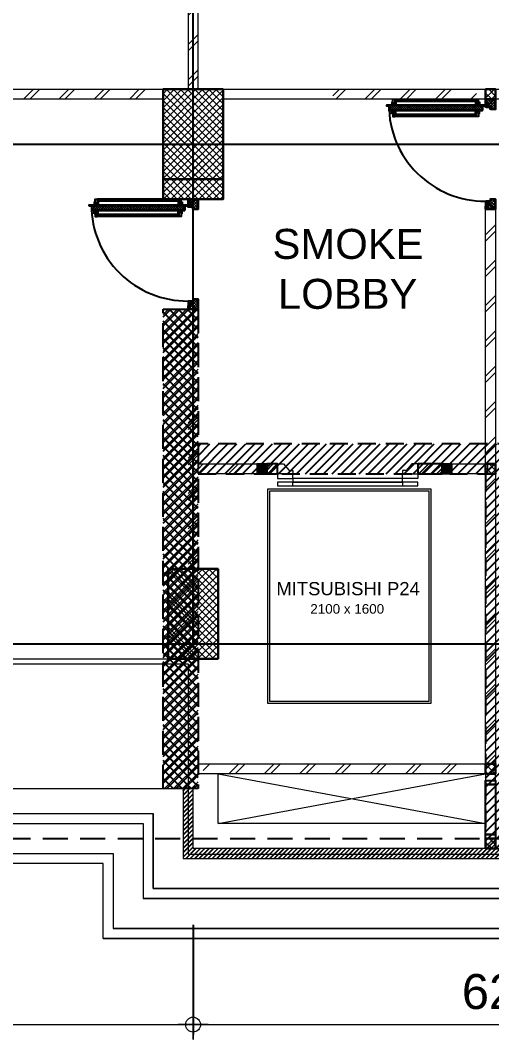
# Model space of a CAD drawing. Header units: inches. Extents: x -1 to 125, y -2 to 87.
# Drawn here: x 75.57 to 80.29, y 12.75 to 22.96 of the extents above; entities that cross this region are included whole.
import ezdxf
from ezdxf.enums import TextEntityAlignment as Align

# ---------------------------------------------------------------- set-up
doc = ezdxf.new("R2010")
doc.units = ezdxf.units.IN
doc.header["$MEASUREMENT"] = 0
doc.linetypes.add('$0$HIDDEN', pattern=[0.375, 0.25, -0.125])
doc.linetypes.add('ACAD_ISO02W100', pattern=[15, 12, -3])
doc.layers.get('defpoints').update_dxf_attribs({"color": 1})
for name, color, linetype, lineweight in [('ars', 11, 'Continuous', 0), ('ars @ 1', 11, 'Continuous', 0), ('ARSIR', 31, 'Continuous', 5), ('ARSIR @ 1', 31, 'Continuous', 5), ('ARSIR KOLOM @ 1', 8, 'Continuous', 13), ('KOL', 1, 'Continuous', 30), ('KOLOM', 4, 'Continuous', 9), ('lan', 7, 'Continuous', 15), ('LIFT', 15, 'Continuous', 15), ('NOT', 7, 'Continuous', 20), ('SANITAIR', 15, 'Continuous', 9), ('tem', 5, 'Continuous', 20), ('u', 6, 'Continuous', 20)]:
    doc.layers.add(name, color=color, linetype=linetype, lineweight=lineweight)
doc.layers.add('as', color=1, linetype='Continuous', plot=False)
for name, color, linetype in [('dinding', 3, 'Continuous'), ('HID', 1, 'Continuous'), ('Kusen', 30, 'Continuous'), ('STL', 6, 'Continuous')]:
    doc.layers.add(name, color=color, linetype=linetype)
doc.layers.add('POLYLINE TPAK', color=4, linetype='Continuous', lineweight=20, plot=False)
doc.styles.get("Standard").update_dxf_attribs({"font": 'arial.ttf'})
doc.dimstyles.new('sk-100', dxfattribs={"dimtxt": 0.35, "dimasz": 0.15, "dimexe": 0.1, "dimexo": 0, "dimgap": 0.15, "dimtad": 1, "dimdec": 0, "dimlfac": 100, "dimzin": 0, "dimdsep": 46, "dimtxsty": 'Standard', "dimblk": 'BULAT', "dimcen": 0.09, "dimclrd": 256, "dimclre": 256, "dimclrt": 256, "dimadec": 0, "dimazin": 0, "dimtfac": 1, "dimtdec": 0, "dimtofl": 0, "dimtmove": 0, "dimatfit": 3, "dimldrblk": 'BULAT', "dimfxl": 1, "dimtolj": 1, "dimtzin": 0, "dimlwd": -1, "dimarcsym": 0})
pattern_1 = [(45, (0, -5), (-0.03535534, 0.03535534), []), (135, (0, -5), (-0.03535534, -0.03535534), [])]
pattern_2 = [(225, (1.1, 1e-06), (-0.014142, 0.014142), []), (135, (1.1, 1e-06), (0.014142, 0.014142), [])]
pattern_3 = [(315, (-2e-13, 1e-06), (0.014142, 0.014142), []), (45, (-2e-13, 1e-06), (-0.014142, 0.014142), [])]
pattern_4 = [(45, (1583.21095, -452.5532), (-0.176776695, 0.176776695), []), (45, (1583.27345, -452.5532), (-0.176776695, 0.176776695), [])]
pattern_5 = [(225, (0.55, -51.300008), (0.022097087, -0.022097087), [])]

# ---------------------------------------------------------------- blocks, each defined once
blk = doc.blocks.new('BULAT')
for p, q in [((0, -1), (0, 1)), ((-1, 0), (1, 0))]:
    blk.add_line(p, q)
blk.add_circle((0, 0), 0.5)
blk = doc.blocks.new('*D52')
at = {"layer": 'defpoints', "color": 0}
for p in [(71.102, 13.904), (77.302, 13.904), (77.302, 12.904)]:
    blk.add_point(p, dxfattribs=at)
at = {"layer": 'u', "lineweight": -2}
for p, q in [((71.102, 13.904), (71.102, 12.804)), ((77.302, 13.904), (77.302, 12.804))]:
    blk.add_line(p, q, dxfattribs=at)
at = {"layer": 'u'}
blk.add_line((71.252, 12.904), (77.152, 12.904), dxfattribs=at)
at = {"layer": 'u', "xscale": 0.15, "yscale": 0.15, "zscale": 0.15, "rotation": 180}
blk.add_blockref('BULAT', (71.102, 12.904), dxfattribs=at)
at = {"layer": 'u', "xscale": 0.15, "yscale": 0.15, "zscale": 0.15}
blk.add_blockref('BULAT', (77.302, 12.904), dxfattribs=at)
at = {"layer": 'u', "insert": (74.202, 13.233), "char_height": 0.35, "attachment_point": 5}
blk.add_mtext('\\A1;620', dxfattribs=at)
blk = doc.blocks.new('*D53')
at = {"layer": 'defpoints', "color": 0}
for p in [(77.302, 13.904), (83.502, 13.904), (83.502, 12.904)]:
    blk.add_point(p, dxfattribs=at)
at = {"layer": 'u', "lineweight": -2}
for p, q in [((77.302, 13.904), (77.302, 12.804)), ((83.502, 13.904), (83.502, 12.804))]:
    blk.add_line(p, q, dxfattribs=at)
at = {"layer": 'u'}
blk.add_line((77.452, 12.904), (83.352, 12.904), dxfattribs=at)
at = {"layer": 'u', "xscale": 0.15, "yscale": 0.15, "zscale": 0.15, "rotation": 180}
blk.add_blockref('BULAT', (77.302, 12.904), dxfattribs=at)
at = {"layer": 'u', "xscale": 0.15, "yscale": 0.15, "zscale": 0.15}
blk.add_blockref('BULAT', (83.502, 12.904), dxfattribs=at)
at = {"layer": 'u', "insert": (80.402, 13.233), "char_height": 0.35, "attachment_point": 5}
blk.add_mtext('\\A1;620', dxfattribs=at)
blk = doc.blocks.new('k1')
at = {"layer": 'ars'}
h = blk.add_hatch(dxfattribs=at)
h.set_pattern_fill('_USER', color=256, scale=0.05, angle=45, double=1, pattern_type=0)
h.set_pattern_definition(pattern_1)
h.paths.add_polyline_path([(-0.3, -0.55), (0.3, -0.55), (0.3, 0.55), (-0.3, 0.55)])
at = {"layer": 'KOL'}
blk.add_lwpolyline([(-0.3, -0.55), (0.3, -0.55), (0.3, 0.55), (-0.3, 0.55)], close=True, dxfattribs=at)
blk = doc.blocks.new('k3')
at = {"layer": 'ars'}
h = blk.add_hatch(dxfattribs=at)
h.set_pattern_fill('_USER', color=256, scale=0.05, angle=45, double=1, pattern_type=0)
h.set_pattern_definition([(45, (0, -5.05), (-0.03535534, 0.03535534), []), (135, (0, -5.05), (-0.03535534, -0.03535534), [])])
h.paths.add_polyline_path([(-0.25, -0.45), (0.25, -0.45), (0.25, 0.45), (-0.25, 0.45)])
at = {"layer": 'KOL'}
blk.add_lwpolyline([(-0.25, -0.45), (0.25, -0.45), (0.25, 0.45), (-0.25, 0.45)], close=True, dxfattribs=at)
blk = doc.blocks.new('D-P90')
at = {"layer": 'ars'}
h = blk.add_hatch(dxfattribs=at)
h.set_pattern_fill('ANSI37', color=256, scale=0.005, angle=-90, style=0)
h.set_pattern_definition([(45, (-1350.94906, -1248.591899), (0.01122532015, -0.01122532015), []), (315, (-1350.94906, -1248.591899), (-0.01122532015, -0.01122532015), [])])
h.paths.add_polyline_path([(0.009, -0.183, -0.414214), (0.01, -0.184), (0.01, -1.116, -0.414214), (0.009, -1.117), (-0.034, -1.117, 0.414214), (-0.037, -1.12), (-0.037, -1.142, -1), (-0.038, -1.142), (-0.038, -0.158, -1), (-0.037, -0.158), (-0.037, -0.181, 0.414214), (-0.034, -0.183)])
at = {"layer": 'as'}
for p, q in [((-0.04, -0.158), (-0.046, -0.158)), ((-0.042, -0.161), (-0.042, -0.155))]:
    blk.add_line(p, q, dxfattribs=at)
at = {"layer": 'HID'}
for p, q in [((-0.044, -0.125), (-0.092, -0.077)), ((-0.042, -0.123), (-0.091, -0.075)), ((0.942, -0.123), (0.991, -0.075)), ((0.944, -0.125), (0.992, -0.077)), ((-0.066, -0.147), (-0.023, -0.104)), ((-0.063, -0.147), (-0.023, -0.107)), ((0.966, -0.147), (0.923, -0.104)), ((0.963, -0.147), (0.923, -0.107))]:
    blk.add_line(p, q, dxfattribs=at)
for points in [[(-0.044, -0.125), (-0.044, -0.125), (-0.042, -0.123), (-0.042, -0.123)], [(0.944, -0.125), (0.944, -0.125), (0.942, -0.123), (0.942, -0.123)]]:
    blk.add_lwpolyline(points, dxfattribs=at)
at = {"layer": 'KOL'}
blk.add_line((0.97, -0.13), (0.97, -0.15), dxfattribs=at)
at = {"layer": 'Kusen'}
for p, q in [((-0.042, -0.155), (-0.038, -0.156)), ((-0.042, -0.157), (-0.038, -0.158))]:
    blk.add_line(p, q, dxfattribs=at)
at = {"layer": 'Kusen', "ltscale": 2}
for p, q in [((-0.099, -0.221), (-0.099, -1.06)), ((-0.079, -0.241), (-0.079, -1.06)), ((-0.074, -0.211), (-0.04, -0.211)), ((-0.074, -0.221), (-0.074, -0.211)), ((-0.074, -0.251), (-0.074, -0.241)), ((-0.074, -0.251), (-0.04, -0.251)), ((-0.061, -0.251), (-0.061, -0.211)), ((-0.04, -0.251), (-0.04, -0.211)), ((0.046, -0.211), (0.012, -0.211)), ((0.012, -0.251), (0.012, -0.211)), ((0.046, -0.251), (0.012, -0.251)), ((0.033, -0.251), (0.033, -0.211)), ((0.046, -0.221), (0.046, -0.211)), ((0.046, -0.251), (0.046, -0.241)), ((0.053, -0.241), (0.053, -1.06)), ((0.073, -0.221), (0.073, -1.06)), ((-0.074, -1.05), (-0.04, -1.05)), ((-0.074, -1.05), (-0.074, -1.06)), ((-0.074, -1.08), (-0.074, -1.09)), ((-0.074, -1.09), (-0.04, -1.09)), ((-0.061, -1.05), (-0.061, -1.09)), ((-0.04, -1.05), (-0.04, -1.09)), ((0.046, -1.05), (0.012, -1.05)), ((0.012, -1.05), (0.012, -1.09)), ((0.046, -1.09), (0.012, -1.09)), ((0.033, -1.05), (0.033, -1.09)), ((0.046, -1.05), (0.046, -1.06)), ((0.046, -1.08), (0.046, -1.09))]:
    blk.add_line(p, q, dxfattribs=at)
for points in [[(-0.099, -0.241), (-0.061, -0.241), (-0.061, -0.221), (-0.099, -0.221), (-0.099, -0.241)], [(0.073, -0.241), (0.033, -0.241), (0.033, -0.221), (0.073, -0.221), (0.073, -0.241)], [(-0.101, -1.06), (-0.061, -1.06), (-0.061, -1.08), (-0.101, -1.08), (-0.101, -1.06)], [(0.073, -1.06), (0.033, -1.06), (0.033, -1.08), (0.073, -1.08), (0.073, -1.06)]]:
    blk.add_lwpolyline(points, dxfattribs=at)
at = {"layer": 'Kusen'}
blk.add_circle((-0.042, -0.158), 0.001, dxfattribs=at)
for radius, start, end in [(0.0025, 75.7804, 11.3851), (0.961, 270, 0.4597)]:
    blk.add_arc((-0.042, -0.158), radius, start, end, dxfattribs=at)
at = {"layer": 'STL'}
for p, q in [((-0.038, -0.158), (-0.038, -1.142)), ((-0.037, -0.181), (-0.037, -0.158)), ((-0.034, -0.183), (0.009, -0.183)), ((0.01, -0.184), (0.01, -1.116)), ((-0.037, -1.12), (-0.037, -1.142)), ((-0.034, -1.117), (0.009, -1.117))]:
    blk.add_line(p, q, dxfattribs=at)
for points in [[(0, -0.1), (0, -0.103), (-0.019, -0.103, 0.414214), (-0.02, -0.105), (-0.02, -0.148, -0.414214), (-0.022, -0.15), (-0.068, -0.15, -0.414214), (-0.07, -0.148), (-0.07, -0.13), (-0.067, -0.13), (-0.067, -0.146, 0.414214), (-0.065, -0.147), (-0.024, -0.147, 0.414214), (-0.023, -0.146), (-0.023, -0.102, -0.414214), (-0.021, -0.1)], [(0.9, -0.1), (0.9, -0.103), (0.919, -0.103, -0.414214), (0.92, -0.105), (0.92, -0.148, 0.414214), (0.922, -0.15), (0.968, -0.15, 0.414214), (0.97, -0.148), (0.97, -0.13), (0.967, -0.13), (0.967, -0.146, -0.414214), (0.966, -0.147), (0.925, -0.147, -0.414214), (0.923, -0.146), (0.923, -0.102, 0.414214), (0.921, -0.1)]]:
    blk.add_lwpolyline(points, format="xyb", close=True, dxfattribs=at)
blk.add_lwpolyline([(0.009, -0.182), (-0.034, -0.182, -0.414214), (-0.035, -0.181), (-0.035, -0.158, 1), (-0.04, -0.158), (-0.04, -1.142, 1), (-0.035, -1.142), (-0.035, -1.12, -0.414214), (-0.034, -1.119), (0.009, -1.119, 0.414214), (0.012, -1.116), (0.012, -0.184)], format="xyb", dxfattribs=at)
for centre, radius, start, end in [((-0.038, -0.158), 0.00075, 0, 180), ((-0.034, -0.181), 0.0025, 180, 270), ((0.009, -0.184), 0.0025, 360, 90), ((0.009, -0.184), 0.001, 360, 90), ((-0.034, -1.12), 0.0025, 90, 180), ((0.009, -1.116), 0.001, 270, 0), ((-0.038, -1.142), 0.00075, 180, 0)]:
    blk.add_arc(centre, radius, start, end, dxfattribs=at)
blk = doc.blocks.new('PINTU DARURAT')
at = {"layer": 'ARSIR'}
h = blk.add_hatch(dxfattribs=at)
h.set_pattern_fill('_USER', color=256, scale=0.02, angle=315, style=0, double=1, pattern_type=0)
h.set_pattern_definition(pattern_3)
edge = h.paths.add_edge_path()
edge.add_line((0, 0), (0.1, 0))
edge.add_line((0.1, 0), (0.1, 0.05))
edge.add_line((0.1, 0.05), (0.077, 0.05))
edge.add_line((0.077, 0.05), (0.077, 0.096))
edge.add_arc((0.076, 0.096), 0.0015, 360, 450)
edge.add_line((0.075, 0.097), (0.035, 0.097))
edge.add_arc((0.035, 0.096), 0.0015, 90, 180)
edge.add_line((0.033, 0.096), (0.033, 0.08))
edge.add_line((0.033, 0.08), (0.03, 0.08))
edge.add_line((0.03, 0.08), (0.03, 0.1))
edge.add_line((0.03, 0.1), (0, 0.1))
edge.add_line((0, 0.1), (0, 0))
h = blk.add_hatch(dxfattribs=at)
h.set_pattern_fill('_USER', color=256, scale=0.02, angle=315, style=0, double=1, pattern_type=0)
h.set_pattern_definition(pattern_3)
edge = h.paths.add_edge_path()
edge.add_line((0, 0), (0.1, 0))
edge.add_line((0.1, 0), (0.1, 0.05))
edge.add_line((0.1, 0.05), (0.077, 0.05))
edge.add_line((0.077, 0.05), (0.077, 0.096))
edge.add_arc((0.076, 0.096), 0.0015, 360, 450)
edge.add_line((0.075, 0.097), (0.035, 0.097))
edge.add_arc((0.035, 0.096), 0.0015, 90, 180)
edge.add_line((0.033, 0.096), (0.033, 0.08))
edge.add_line((0.033, 0.08), (0.03, 0.08))
edge.add_line((0.03, 0.08), (0.03, 0.1))
edge.add_line((0.03, 0.1), (0, 0.1))
edge.add_line((0, 0.1), (0, 0))
h = blk.add_hatch(dxfattribs=at)
h.set_pattern_fill('_USER', color=256, scale=0.02, angle=315, style=0, double=1, pattern_type=0)
h.set_pattern_definition(pattern_2)
edge = h.paths.add_edge_path()
edge.add_line((1.1, 0), (1, 0))
edge.add_line((1, 0), (1, 0.05))
edge.add_line((1, 0.05), (1.023, 0.05))
edge.add_line((1.023, 0.05), (1.023, 0.096))
edge.add_arc((1.024, 0.096), 0.0015, -630, -540, ccw=False)
edge.add_line((1.024, 0.097), (1.065, 0.097))
edge.add_arc((1.065, 0.096), 0.0015, -360, -270, ccw=False)
edge.add_line((1.067, 0.096), (1.067, 0.08))
edge.add_line((1.067, 0.08), (1.07, 0.08))
edge.add_line((1.07, 0.08), (1.07, 0.1))
edge.add_line((1.07, 0.1), (1.1, 0.1))
edge.add_line((1.1, 0.1), (1.1, 0))
h = blk.add_hatch(dxfattribs=at)
h.set_pattern_fill('_USER', color=256, scale=0.02, angle=315, style=0, double=1, pattern_type=0)
h.set_pattern_definition(pattern_2)
edge = h.paths.add_edge_path()
edge.add_line((1.1, 0), (1, 0))
edge.add_line((1, 0), (1, 0.05))
edge.add_line((1, 0.05), (1.023, 0.05))
edge.add_line((1.023, 0.05), (1.023, 0.096))
edge.add_arc((1.024, 0.096), 0.0015, -630, -540, ccw=False)
edge.add_line((1.024, 0.097), (1.065, 0.097))
edge.add_arc((1.065, 0.096), 0.0015, -360, -270, ccw=False)
edge.add_line((1.067, 0.096), (1.067, 0.08))
edge.add_line((1.067, 0.08), (1.07, 0.08))
edge.add_line((1.07, 0.08), (1.07, 0.1))
edge.add_line((1.07, 0.1), (1.1, 0.1))
edge.add_line((1.1, 0.1), (1.1, 0))
at = {"layer": 'KOL'}
blk.add_line((1.1, 0.1), (1.1, 0), dxfattribs=at)
blk.add_line((1.1, 0.1), (1.1, 0), dxfattribs=at)
blk.add_line((1.1, 0.1), (1.1, 0), dxfattribs=at)
blk.add_line((1.1, 0.1), (1.1, 0), dxfattribs=at)
for points in [[(0, 0), (0.1, 0), (0.1, 0.05), (0.077, 0.05), (0.077, 0.096, 0.414214), (0.075, 0.097), (0.035, 0.097, 0.414214), (0.033, 0.096), (0.033, 0.08), (0.03, 0.08), (0.03, 0.1), (0, 0.1)], [(0, 0), (0.1, 0), (0.1, 0.05), (0.077, 0.05), (0.077, 0.096, 0.414214), (0.075, 0.097), (0.035, 0.097, 0.414214), (0.033, 0.096), (0.033, 0.08), (0.03, 0.08), (0.03, 0.1), (0, 0.1)], [(1.1, 0), (1, 0), (1, 0.05), (1.023, 0.05), (1.023, 0.096, -0.414214), (1.024, 0.097), (1.065, 0.097, -0.414214), (1.067, 0.096), (1.067, 0.08), (1.07, 0.08), (1.07, 0.1), (1.1, 0.1)], [(1.1, 0), (1, 0), (1, 0.05), (1.023, 0.05), (1.023, 0.096, -0.414214), (1.024, 0.097), (1.065, 0.097, -0.414214), (1.067, 0.096), (1.067, 0.08), (1.07, 0.08), (1.07, 0.1), (1.1, 0.1)]]:
    blk.add_lwpolyline(points, format="xyb", close=True, dxfattribs=at)
at = {"layer": 'Kusen', "xscale": -1, "rotation": 180}
blk.add_blockref('D-P90', (0.1, -0.05), dxfattribs=at)
blk = doc.blocks.new('KLOPRAK-10')
at = {"layer": 'ARSIR KOLOM @ 1'}
blk.add_hatch(color=256, dxfattribs=at).paths.add_polyline_path([(390.015, -20.575), (390.115, -20.575), (390.115, -20.475), (390.015, -20.475)])
at = {"layer": 'as'}
blk.add_line((390.115, -20.475), (390.015, -20.575), dxfattribs=at)
blk.add_lwpolyline([(390.015, -20.475), (390.115, -20.575)], dxfattribs=at)
at = {"layer": 'KOLOM'}
blk.add_lwpolyline([(390.015, -20.575), (390.115, -20.575), (390.115, -20.475), (390.015, -20.475)], close=True, dxfattribs=at)
blk = doc.blocks.new("k1'")
at = {"layer": 'ars'}
h = blk.add_hatch(dxfattribs=at)
h.set_pattern_fill('_USER', color=256, scale=0.05, angle=45, double=1, pattern_type=0)
h.set_pattern_definition(pattern_1)
h.paths.add_polyline_path([(-0.3, -0.45), (0.3, -0.45), (0.3, 0.45), (-0.3, 0.45)])
at = {"layer": 'KOL'}
blk.add_lwpolyline([(-0.3, -0.45), (0.3, -0.45), (0.3, 0.45), (-0.3, 0.45)], close=True, dxfattribs=at)
blk = doc.blocks.new('K 10.10')
at = {"layer": 'ars'}
h = blk.add_hatch(dxfattribs=at)
h.set_pattern_fill('_USER', color=256, scale=0.05, angle=45, double=1, pattern_type=0)
h.set_pattern_definition([(45, (0, 0), (-0.035355339, 0.035355339), []), (135, (0, 0), (-0.035355339, -0.035355339), [])])
h.paths.add_polyline_path([(1560.538, 1380.407), (1560.638, 1380.407), (1560.638, 1380.507), (1560.538, 1380.507)])
at = {"layer": 'KOL'}
blk.add_lwpolyline([(1560.538, 1380.407), (1560.638, 1380.407), (1560.638, 1380.507), (1560.538, 1380.507)], close=True, dxfattribs=at)
blk = doc.blocks.new("k3'")
at = {"layer": 'ars'}
h = blk.add_hatch(dxfattribs=at)
h.set_pattern_fill('_USER', color=256, scale=0.05, angle=45, double=1, pattern_type=0)
h.set_pattern_definition([(45, (0, -4.975), (-0.03535534, 0.03535534), []), (135, (0, -4.975), (-0.03535534, -0.03535534), [])])
h.paths.add_polyline_path([(-0.25, -0.375), (0.25, -0.375), (0.25, 0.375), (-0.25, 0.375)])
at = {"layer": 'KOL'}
blk.add_lwpolyline([(-0.25, -0.375), (0.25, -0.375), (0.25, 0.375), (-0.25, 0.375)], close=True, dxfattribs=at)
blk = doc.blocks.new('T. J2')
at = {"layer": 'Kusen'}
for p, q in [((-0.419, 0), (0.331, 0)), ((-0.369, 0.1), (0.281, 0.1)), ((0.281, 0.06), (-0.369, 0.06))]:
    blk.add_line(p, q, dxfattribs=at)
for points in [[(-0.459, 0), (-0.419, 0), (-0.419, 0.1), (-0.459, 0.1)], [(0.331, 0), (0.371, 0), (0.371, 0.1), (0.331, 0.1)]]:
    blk.add_lwpolyline(points, close=True, dxfattribs=at)
for points in [[(-0.369, 0.077), (-0.369, 0.06), (-0.419, 0.06), (-0.419, 0.1), (-0.369, 0.1), (-0.369, 0.082), (-0.379, 0.082), (-0.379, 0.077), (-0.369, 0.077)], [(0.281, 0.077), (0.281, 0.06), (0.331, 0.06), (0.331, 0.1), (0.281, 0.1), (0.281, 0.082), (0.291, 0.082), (0.291, 0.077), (0.281, 0.077)]]:
    blk.add_lwpolyline(points, dxfattribs=at)
at = {"layer": 'Kusen', "color": 141}
blk.add_lwpolyline([(-0.379, 0.077), (0.291, 0.077), (0.291, 0.082), (-0.379, 0.082)], close=True, dxfattribs=at)
blk = doc.blocks.new('P.SHAFT')
for points in [[(-0.05, 0.54), (-0.05, 0.58), (0.05, 0.58), (0.05, 0.54)], [(-0.05, 0.04), (-0.05, 0.54), (0.05, 0.54), (0.05, 0.04)], [(-0.05, 0), (-0.05, 0.04), (0.05, 0.04), (0.05, 0)]]:
    blk.add_lwpolyline(points, close=True)
blk = doc.blocks.new('T.DAR')
at = {"layer": 'ars'}
h = blk.add_hatch(dxfattribs=at)
h.set_pattern_fill('ANSI31', color=256, scale=0.25, style=0)
h.set_pattern_definition(pattern_5)
h.paths.add_polyline_path([(0.2, 7), (0.3, 7), (0.3, 7.6), (0.55, 7.6), (0.55, 7.7), (0.2, 7.7)])
h = blk.add_hatch(dxfattribs=at)
h.set_pattern_fill('ANSI31', color=256, scale=0.25, style=0)
h.set_pattern_definition(pattern_5)
edge = h.paths.add_edge_path()
edge.add_line((0.2, 7), (0.2, 7.7))
edge.add_line((0.2, 7.7), (0.55, 7.7))
edge.add_line((0.55, 7.7), (0.55, 7.6))
edge.add_line((0.55, 7.6), (0.3, 7.6))
edge.add_line((0.3, 7.6), (0.3, 7))
edge.add_line((0.3, 7), (0.2, 7))
h = blk.add_hatch(dxfattribs=at)
h.set_pattern_fill('ANSI31', color=256, scale=0.25, style=0)
h.set_pattern_definition([(225, (6.599998, -51.300008), (0.022097087, -0.022097087), [])])
h.paths.add_polyline_path([(6.5, 7), (6.6, 7), (6.6, 7.7), (1.38, 7.7), (1.38, 7.6), (6.5, 7.6)])
h = blk.add_hatch(dxfattribs=at)
h.set_pattern_fill('ANSI37', color=256, scale=0.02, style=0)
h.set_pattern_definition([(45, (268.691906, -190.19392), (-0.044901281, 0.044901281), []), (135, (268.691906, -190.19392), (-0.044901281, -0.044901281), [])])
h.paths.add_polyline_path([(0.475, 0), (0.125, 0), (0.125, 7), (0.475, 7)])
h = blk.add_hatch(dxfattribs=at)
h.set_pattern_fill('ANSI37', color=256, scale=0.02, style=0)
h.set_pattern_definition([(45, (6.5, -8e-06), (-0.0449013, 0.0449013), []), (135, (6.5, -8e-06), (-0.0449013, -0.0449013), [])])
h.paths.add_polyline_path([(6.45, 2.2), (6.8, 2.2), (6.8, 7), (6.45, 7)])
h = blk.add_hatch(dxfattribs=at)
h.set_pattern_fill('TEMBOK', color=256, scale=0.25)
h.set_pattern_definition([(45, (6.5, -51.72), (-0.1767767, 0.1767767), []), (45, (6.5625, -51.72), (-0.1767767, 0.1767767), [])])
h.paths.add_polyline_path([(6.55, 3.17), (6.45, 3.17), (6.45, 4.95), (6.55, 4.95)])
h = blk.add_hatch(dxfattribs=at)
h.set_pattern_fill('TEMBOK', color=256, scale=0.25)
h.set_pattern_definition([(45, (0.71143, -49.94), (-0.1767767, 0.1767767), []), (45, (0.77393, -49.94), (-0.1767767, 0.1767767), [])])
h.paths.add_polyline_path([(5.861, 3.75), (6.45, 3.75), (6.45, 3.85), (5.861, 3.85)])
at = {"layer": 'ars @ 1'}
h = blk.add_hatch(dxfattribs=at)
h.set_pattern_fill('TEMBOK', color=256, scale=0.25)
h.set_pattern_definition([(45, (33.3, 5.805), (-0.1767767, 0.1767767), []), (45, (33.3625, 5.805), (-0.1767767, 0.1767767), [])])
h.paths.add_polyline_path([(6.4, 6.85), (6.4, 6.75), (3.662, 6.75), (3.662, 6.85)])
h = blk.add_hatch(dxfattribs=at)
h.set_pattern_fill('TEMBOK', color=256, scale=0.25)
h.set_pattern_definition([(45, (1583.11878, -452.5532), (-0.176776695, 0.176776695), []), (45, (1583.18128, -452.5532), (-0.176776695, 0.176776695), [])])
h.paths.add_polyline_path([(3.57, 1.2), (3.47, 1.2), (3.47, 6.75), (3.57, 6.75)])
h = blk.add_hatch(dxfattribs=at)
h.set_pattern_fill('TEMBOK', color=256, scale=0.25)
h.set_pattern_definition(pattern_4)
h.paths.add_polyline_path([(0.6, 0), (0.6, 0.1), (3.562, 0.1), (3.562, 0)])
h = blk.add_hatch(dxfattribs=at)
h.set_pattern_fill('TEMBOK', color=256, scale=0.25)
h.set_pattern_definition(pattern_4)
h.paths.add_polyline_path([(3.662, 0), (3.662, 0.1), (5.1, 0.1), (5.1, 0)])
at = {"layer": 'ARSIR @ 1'}
h = blk.add_hatch(dxfattribs=at)
h.set_pattern_fill('ANSI32', color=256, scale=0.01, style=0, double=1)
h.set_pattern_definition([(45, (0.79921, 3.74999), (0.067352, -0.067352), []), (45, (0.79921, 3.79489), (0.067352, -0.067352), [])])
h.paths.add_polyline_path([(4.006, 3.85), (4.006, 3.75), (4.249, 3.75), (4.249, 3.85)])
h = blk.add_hatch(dxfattribs=at)
h.set_pattern_fill('ANSI32', color=256, scale=0.01, style=0, double=1)
h.set_pattern_definition([(45, (2.49209, 3.74999), (0.067352, -0.067352), []), (45, (2.49209, 3.79489), (0.067352, -0.067352), [])])
h.paths.add_polyline_path([(5.655, 3.85), (5.655, 3.75), (5.761, 3.75), (5.761, 3.85)])
at = {"layer": 'defpoints', "color": 3, "linetype": 'ACAD_ISO02W100', "ltscale": 0.015}
blk.add_lwpolyline([(6.45, 3.55), (6.45, 3.85), (3.57, 3.85), (3.57, 7.6), (3.57, 7.6), (3.27, 7.6), (3.27, 3.55), (6.45, 3.55)], dxfattribs=at)
at = {"layer": 'dinding'}
for points in [[(4.006, 3.85), (4.006, 3.75), (4.249, 3.75), (4.249, 3.85)], [(5.655, 3.85), (5.655, 3.75), (5.761, 3.75), (5.761, 3.85)]]:
    blk.add_lwpolyline(points, close=True, dxfattribs=at)
at = {"layer": 'KOLOM', "linetype": 'ACAD_ISO02W100', "ltscale": 0.02}
for points in [[(0.475, 0), (0.125, 0), (0.125, 7), (0.475, 7)], [(6.8, 2.2), (6.45, 2.2), (6.45, 7), (6.8, 7)]]:
    blk.add_lwpolyline(points, close=True, dxfattribs=at)
at = {"layer": 'lan', "linetype": 'Continuous'}
for p, q in [((3.57, 7.35), (6.25, 7.35)), ((6.25, 7.35), (6.25, 6.85))]:
    blk.add_line(p, q, dxfattribs=at)
for points in [[(6.25, 7.35), (3.57, 6.85)], [(6.25, 6.85), (3.57, 7.35)]]:
    blk.add_lwpolyline(points, dxfattribs=at)
at = {"layer": 'LIFT'}
for points in [[(4.114, 4.003), (5.754, 4.003), (5.754, 6.143), (4.114, 6.143)], [(4.134, 4.023), (5.734, 4.023), (5.734, 6.123), (4.134, 6.123)], [(4.249, 3.932), (5.655, 3.932), (5.655, 3.968), (4.249, 3.968)], [(4.249, 3.932), (4.402, 3.932), (4.402, 3.968), (4.249, 3.968)], [(4.402, 3.85), (4.249, 3.85), (4.249, 3.897), (4.402, 3.897)], [(4.402, 3.897), (5.502, 3.897), (5.502, 3.932), (4.402, 3.932)], [(5.502, 3.932), (5.655, 3.932), (5.655, 3.968), (5.502, 3.968)], [(5.502, 3.85), (5.655, 3.85), (5.655, 3.897), (5.502, 3.897)]]:
    blk.add_lwpolyline(points, close=True, dxfattribs=at)
for points in [[(4.249, 3.85), (4.249, 3.75), (4.309, 3.75), (4.367, 3.815), (4.402, 3.815), (4.402, 3.85), (4.249, 3.85)], [(5.655, 3.85), (5.655, 3.75), (5.594, 3.75), (5.537, 3.815), (5.502, 3.815), (5.502, 3.85), (5.655, 3.85)]]:
    blk.add_lwpolyline(points, dxfattribs=at)
at = {"layer": 'tem'}
blk.add_lwpolyline([(0.2, 7), (0.2, 7.7), (0.55, 7.7), (0.55, 7.6), (0.3, 7.6), (0.3, 7), (0.2, 7)], dxfattribs=at)
blk.add_lwpolyline([(0.2, 7), (0.2, 7.7), (0.55, 7.7), (0.55, 7.6), (0.3, 7.6), (0.3, 7), (0.2, 7)], dxfattribs=at)
for points in [[(1.38, 7.7), (1.38, 7.6), (6.5, 7.6), (6.5, 7), (6.6, 7), (6.6, 7.7)], [(3.57, 6.92), (3.47, 6.92), (3.47, 6.85), (3.57, 6.85)], [(6.45, 6.85), (6.45, 6.75), (3.57, 6.75), (3.57, 6.85)], [(3.57, 1.2), (3.47, 1.2), (3.47, 6.75), (3.57, 6.75)], [(3.57, 3.75), (3.57, 3.85), (3.906, 3.85), (3.906, 3.75)], [(5.861, 3.75), (5.861, 3.85), (6.45, 3.85), (6.45, 3.75)], [(0.6, 0), (0.6, 0.1), (3.47, 0.1), (3.47, 0)], [(3.57, 0), (3.57, 0.1), (6.2, 0.1), (6.2, 0)]]:
    blk.add_lwpolyline(points, close=True, dxfattribs=at)
at = {"color": 2}
for p in [(-386.108, 24.325), (-384.253, 24.325)]:
    blk.add_blockref('KLOPRAK-10', p, dxfattribs=at)
at = {"color": 2, "xscale": -1, "rotation": 270}
blk.add_blockref('PINTU DARURAT', (3.47, 0.1), dxfattribs=at)
at = {"layer": 'KOL', "xscale": -1, "rotation": 180}
for name, p in [("k3'", (0.3, 5.325)), ("k3'", (0.3, 5.325)), ('k1', (0.3, 0.55)), ('k1', (6.5, 0.55))]:
    blk.add_blockref(name, p, dxfattribs=at)
at = {"layer": 'KOLOM', "extrusion": (0, 0, -1), "xscale": -1, "zscale": -1, "rotation": 180}
for p in [(-1564.108, 1388.007), (-1564.108, 1387.257), (-1564.108, 1384.257), (-1564.108, 1380.507)]:
    blk.add_blockref('K 10.10', p, dxfattribs=at)
at = {"layer": 'Kusen'}
blk.add_blockref('T. J2', (0.999, 7.6), dxfattribs=at)
blk.add_blockref('T. J2', (0.999, 7.6), dxfattribs=at)
at = {"layer": 'Kusen', "color": 2, "rotation": 179.9999772094499}
blk.add_blockref('P.SHAFT', (3.52, 7.5), dxfattribs=at)
blk = doc.blocks.new('A-DAS')
at = {"layer": 'ars'}
h = blk.add_hatch(dxfattribs=at)
h.set_pattern_fill('TEMBOK', color=256, scale=0.25)
h.set_pattern_definition([(45, (-56.4, 6.0875), (-0.1767767, 0.1767767), []), (45, (-56.3375, 6.0875), (-0.1767767, 0.1767767), [])])
h.paths.add_polyline_path([(24.25, 10.7), (24.15, 10.7), (24.15, 8.2), (24.25, 8.2)])
h = blk.add_hatch(dxfattribs=at)
h.set_pattern_fill('TEMBOK', color=256, scale=0.25)
h.set_pattern_definition([(225, (24.2, 59.92), (0.1767767, -0.1767767), []), (225, (24.1375, 59.92), (0.1767767, -0.1767767), [])])
h.paths.add_polyline_path([(24.15, 5.03), (24.25, 5.03), (24.25, 3.25), (24.15, 3.25)])
h = blk.add_hatch(dxfattribs=at)
h.set_pattern_fill('ANSI31', color=256, scale=0.25, style=0)
h.set_pattern_definition([(45, (24.100002, 59.5), (-0.022097087, 0.022097087), [])])
h.paths.add_polyline_path([(24.2, 1.2), (24.1, 1.2), (24.1, 0.5), (29.32, 0.5), (29.32, 0.6), (24.2, 0.6)])
at = {"layer": 'ars @ 1'}
h = blk.add_hatch(dxfattribs=at)
h.set_pattern_fill('TEMBOK', color=256, scale=0.25)
h.set_pattern_definition([(45, (1545.31912, -391.8502), (-0.176776695, 0.176776695), []), (45, (1545.38162, -391.8502), (-0.176776695, 0.176776695), [])])
h.paths.add_polyline_path([(23.9, 8.2), (23.9, 8.1), (21.15, 8.1), (21.15, 8.2)])
at = {"layer": 'ARSIR @ 1'}
h = blk.add_hatch(dxfattribs=at)
h.set_pattern_fill('ANSI32', color=256, scale=0.01, style=0, double=1)
h.set_pattern_definition([(225, (28.20791, 4.45), (-0.067352, 0.067352), []), (225, (28.20791, 4.4051), (-0.067352, 0.067352), [])])
h.paths.add_polyline_path([(25.045, 4.35), (25.045, 4.45), (24.939, 4.45), (24.939, 4.35)])
h = blk.add_hatch(dxfattribs=at)
h.set_pattern_fill('ANSI32', color=256, scale=0.01, style=0, double=1)
h.set_pattern_definition([(225, (29.90079, 4.45), (-0.067352, 0.067352), []), (225, (29.90079, 4.4051), (-0.067352, 0.067352), [])])
h.paths.add_polyline_path([(26.694, 4.35), (26.694, 4.45), (26.451, 4.45), (26.451, 4.35)])
at = {"layer": 'as'}
for p, q in [((24.2, 2.65), (24.2, 15.75)), ((-37.8, 7.65), (36.6, 7.65)), ((-37.8, 2.65), (36.6, 2.65))]:
    blk.add_line(p, q, dxfattribs=at)
at = {"layer": 'as', "linetype": '$0$HIDDEN'}
blk.add_line((3.195, 0.7), (36.15, 0.7), dxfattribs=at)
at = {"layer": 'dinding'}
for points in [[(25.045, 4.35), (25.045, 4.45), (24.939, 4.45), (24.939, 4.35)], [(26.694, 4.35), (26.694, 4.45), (26.451, 4.45), (26.451, 4.35)]]:
    blk.add_lwpolyline(points, close=True, dxfattribs=at)
at = {"layer": 'lan'}
for p, q in [((18.25, 2.5), (23.95, 2.5)), ((-25.3, 1.2), (24.1, 1.2))]:
    blk.add_line(p, q, dxfattribs=at)
at = {"layer": 'LIFT'}
for points in [[(25.045, 4.35), (25.045, 4.45), (25.106, 4.45), (25.163, 4.385), (25.198, 4.385), (25.198, 4.35), (25.045, 4.35)], [(26.451, 4.35), (26.451, 4.45), (26.391, 4.45), (26.333, 4.385), (26.298, 4.385), (26.298, 4.35), (26.451, 4.35)]]:
    blk.add_lwpolyline(points, dxfattribs=at)
for points in [[(25.198, 4.35), (25.045, 4.35), (25.045, 4.303), (25.198, 4.303)], [(26.298, 4.303), (25.198, 4.303), (25.198, 4.268), (26.298, 4.268)], [(26.298, 4.35), (26.451, 4.35), (26.451, 4.303), (26.298, 4.303)], [(26.586, 4.197), (24.946, 4.197), (24.946, 2.057), (26.586, 2.057)], [(26.451, 4.268), (25.045, 4.268), (25.045, 4.232), (26.451, 4.232)], [(25.198, 4.268), (25.045, 4.268), (25.045, 4.232), (25.198, 4.232)], [(26.451, 4.268), (26.298, 4.268), (26.298, 4.232), (26.451, 4.232)], [(26.566, 4.177), (24.966, 4.177), (24.966, 2.077), (26.566, 2.077)]]:
    blk.add_lwpolyline(points, close=True, dxfattribs=at)
at = {"layer": 'POLYLINE TPAK', "color": 3}
blk.add_lwpolyline([(-25.35, 2.45), (24.15, 2.45), (24.15, 0.544), (30.45, 0.544), (30.45, 2.45), (36.9, 2.45), (36.9, 15.95), (5.6, 15.95)], dxfattribs=at)
at = {"layer": 'SANITAIR'}
for p, q in [((23.8, 0.2), (23.8, 0.95)), ((23.3, -0.3), (23.3, 0.45)), ((23.8, 0.2), (30.8, 0.2)), ((30.8, 0.2), (23.8, 0.2)), ((23.7, 0.1), (30.9, 0.1)), ((30.9, 0.1), (23.7, 0.1)), ((23.4, -0.2), (31.2, -0.2)), ((31.2, -0.2), (23.4, -0.2)), ((23.3, -0.3), (31.3, -0.3)), ((31.3, -0.3), (23.3, -0.3))]:
    blk.add_line(p, q, dxfattribs=at)
for points in [[(3.195, 0.95), (23.8, 0.95), (23.8, 0.2)], [(3.195, 0.85), (23.7, 0.85), (23.7, 0.1)], [(3.195, 0.55), (23.4, 0.55), (23.4, -0.2)], [(23.3, -0.3), (23.3, 0.45), (3.195, 0.45)]]:
    blk.add_lwpolyline(points, dxfattribs=at)
at = {"layer": 'tem', "ltscale": 2}
for points in [[(24.25, 10.7), (24.15, 10.7), (24.15, 8.2), (24.25, 8.2)], [(23.9, 8.2), (23.9, 8.1), (21.15, 8.1), (21.15, 8.2)]]:
    blk.add_lwpolyline(points, close=True, dxfattribs=at)
at = {"layer": 'tem'}
for points in [[(24.839, 4.45), (24.839, 4.35), (24.25, 4.35), (24.25, 4.45)], [(27.15, 4.45), (27.15, 4.35), (26.794, 4.35), (26.794, 4.45)], [(29.32, 0.5), (29.32, 0.6), (24.2, 0.6), (24.2, 1.2), (24.1, 1.2), (24.1, 0.5)]]:
    blk.add_lwpolyline(points, close=True, dxfattribs=at)
at = {"color": 2, "xscale": -1, "rotation": 90}
blk.add_blockref('PINTU DARURAT', (24.25, 7.1), dxfattribs=at)
blk.add_blockref('PINTU DARURAT', (24.25, 7.1), dxfattribs=at)
at = {"color": 2, "extrusion": (0, 0, -1), "xscale": -1, "zscale": -1, "rotation": 180}
for p in [(-414.953, -16.125), (-416.808, -16.125)]:
    blk.add_blockref('KLOPRAK-10', p, dxfattribs=at)
at = {"layer": 'defpoints', "rotation": 180}
blk.add_blockref('T.DAR', (30.7, 8.2), dxfattribs=at)
at = {"layer": 'KOL'}
blk.add_blockref('k1', (24.2, 7.65), dxfattribs=at)
blk.add_blockref('k1', (24.2, 7.65), dxfattribs=at)
at = {"layer": 'KOL', "xscale": -1}
blk.add_blockref("k1'", (24.2, 7.75), dxfattribs=at)
blk.add_blockref("k1'", (24.2, 7.75), dxfattribs=at)
at = {"layer": 'KOL', "rotation": 180}
blk.add_blockref('k3', (24.2, 2.95), dxfattribs=at)
blk.add_blockref('k3', (24.2, 2.95), dxfattribs=at)
blk = doc.blocks.new('NOTASI RUANGAN')
for tag, height, p in [('RUANG', 0.275, (0.018, 0.001)), ('ELV', 0.2, (0, -0.421))]:
    blk.add_attdef(tag, text='', height=height).set_placement(p, align=Align.MIDDLE_CENTER)

msp = doc.modelspace()

# ---------------------------------------------------------------- hatches: boundary and pattern name
at = {"layer": 'defpoints'}
h = msp.add_hatch(dxfattribs=at)
h.set_pattern_fill('ANSI37', color=2, scale=0.02, style=0)
h.set_pattern_definition([(225, (-191.21461, 212.46011), (0.044901281, -0.044901281), []), (315, (-191.21461, 212.46011), (0.044901281, 0.044901281), [])])
h.paths.add_polyline_path([(77.3523, 20.06618), (77.0023, 20.06618), (77.0023, 15.26618), (77.3523, 15.26618)])
h = msp.add_hatch(dxfattribs=at)
h.set_pattern_fill('ANSI31', color=3, scale=0.02, style=0)
h.set_pattern_definition([(225, (-191.08961, 212.46011), (0.044901281, -0.044901281), [])])
edge = h.paths.add_edge_path()
edge.add_line((77.3523, 18.71619), (77.3523, 18.41619))
edge.add_line((77.3523, 18.41619), (80.2323, 18.41619))
edge.add_line((80.2323, 18.41619), (80.2323, 14.66619))
edge.add_line((80.2323, 14.66619), (80.5323, 14.66619))
edge.add_line((80.5323, 14.66619), (80.5323, 18.7162))
edge.add_line((80.5323, 18.7162), (77.3523, 18.7162))

# ---------------------------------------------------------------- linework, layer by layer
at = {"layer": 'defpoints', "color": 2, "linetype": 'ACAD_ISO02W100', "ltscale": 0.02}
msp.add_lwpolyline([(77.0023, 20.06618), (77.3523, 20.06618), (77.3523, 15.26618), (77.0023, 15.26618)], close=True, dxfattribs=at)
at = {"layer": 'defpoints', "color": 3, "linetype": 'ACAD_ISO02W100', "ltscale": 0.015}
msp.add_lwpolyline([(77.3523, 18.71619), (77.3523, 18.41619), (80.2323, 18.41619), (80.2323, 14.66619), (80.2323, 14.66619), (80.5323, 14.66619), (80.5323, 18.7162), (77.3523, 18.7162)], dxfattribs=at)

# ---------------------------------------------------------------- block references
msp.add_blockref('A-DAS', (53.1023, 14.0662))
at = {"layer": 'NOT', "xscale": 0.4808309220817932, "yscale": 0.4808309220817932, "zscale": 0.4808309220818041}
msp.add_blockref('NOTASI RUANGAN', (78.84593, 17.26789), dxfattribs=at).add_auto_attribs({'ELV': '2100 x 1600', 'RUANG': 'MITSUBISHI P24'})

# ---------------------------------------------------------------- texts
at = {"layer": 'NOT', "insert": (77.50286, 20.06479), "char_height": 0.3, "attachment_point": 7}
msp.add_mtext_dynamic_manual_height_columns('\\pi0.59468;SMOKE\\P\\pi0.64901;LOBBY', width=2.6617262, gutter_width=1, heights=[0], dxfattribs=at)

# ---------------------------------------------------------------- dimensions: what is measured, and where the dimension line sits
at = {"layer": 'u'}
for base, p1, p2, picture, middle in [((77.3023, 12.90424), (71.1023, 13.90424), (77.3023, 13.90424), '*D52', (74.2023, 12.90424)), ((83.5023, 12.90424), (77.3023, 13.90424), (83.5023, 13.90424), '*D53', (80.4023, 12.90424))]:
    dim = msp.add_linear_dim(base=base, p1=p1, p2=p2, dimstyle='sk-100', dxfattribs=at)
    dim.commit()
    dim.dimension.update_dxf_attribs({"geometry": picture, "text_midpoint": middle, "dimtype": 160})

doc.saveas('drawing.dxf')
